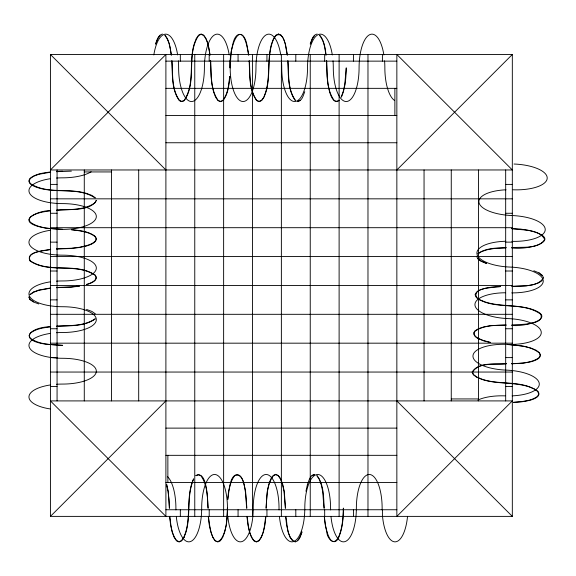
<?xml version="1.0" encoding="UTF-8"?>
<svg xmlns="http://www.w3.org/2000/svg" width="576" height="576" viewBox="0 0 576 576"><rect width="100%" height="100%" fill="white"/><g stroke="black" fill="none" stroke-linecap="round" stroke-linejoin="round"><path stroke-width="0.86" d="M96.48 200.362C89.899 212.162 67.543 208.62 56.549 210.362M511.69 247.673C521.921 246.578 538.589 249.574 544.702 239.378C538.949 228.578 521.928 230.508 511.553 228.578L520.279 229.018L528.386 230.299C566.129 239.234 529.776 250.596 511.697 247.903M62.654 345.276L62.633 345.262C51.703 344.642 39.456 344.83 30.218 338.119L29.11 335.671L30.247 333.238C36.007 328.702 43.625 327.73 50.695 326.858M230.018 67.831L231.322 50.962L232.855 43.978C235.49 31.111 244.123 31.126 246.751 43.978L248.774 55.037M280.757 54.943A33.682 12.888 -90 0 0 266.335 34.798A33.682 12.888 -90 0 0 255.96 67.838A33.682 12.888 -90 0 1 243.065 101.52A33.682 12.888 -90 0 1 230.177 67.838C228.542 45.878 242.345 12.182 248.544 55.08M227.311 508.154C228.751 536.508 213.163 561.931 208.534 516.866M227.542 508.169L226.246 525.031L224.698 532.044L222.689 537.415L220.334 540.821L217.8 541.987L215.208 540.842L212.825 537.415L210.809 532.022L209.268 525.038L208.303 516.895M265.982 508.154L267.278 491.292L268.812 484.301C270.266 480.73 271.267 475.236 275.803 474.336M266.213 508.169C266.796 497.239 266.63 484.992 273.334 475.754L275.796 474.631L278.237 475.776L280.512 479.095L282.492 484.409L284.026 491.371L285.314 508.169M475.164 294.746C475.891 299.318 481.342 300.528 484.848 302.112C502.92 308.455 524.534 302.58 540.706 314.23C545.35 325.411 517.946 324.202 512.201 324.958M229.694 76.536C228.665 84.643 228.139 93.586 222.898 100.253C221.148 101.714 219.737 101.592 218.045 100.253C210.06 88.949 211.601 73.937 210.658 60.847M229.925 76.572C228.895 84.744 228.341 93.758 223.049 100.49L220.486 101.671L217.922 100.512L215.554 97.114L213.53 91.721L211.982 84.708L211.018 76.572L210.427 60.876M227.635 499.428L228.607 491.292L230.148 484.301C232.776 471.442 241.416 471.449 244.037 484.308L245.578 491.292L246.874 508.154M227.873 499.464C228.895 491.364 229.428 482.422 234.662 475.747C246.384 470.275 245.894 502.69 246.643 508.169M265.651 516.866C264.535 524.93 264.197 534.06 258.854 540.583L256.385 541.706L253.973 540.554C248.659 534.024 248.314 524.916 247.205 516.866M265.882 516.895L264.917 525.031L263.369 532.044L261.36 537.415L259.006 540.814L256.414 542.002L253.879 540.842L251.496 537.422L249.487 532.051M305.942 491.292L307.483 484.301M155.527 43.949C156.974 40.392 157.946 35.021 162.425 34.013M155.736 44.086L157.73 38.75M273.737 38.75C266.4 55.512 271.058 74.39 266.09 91.692L264.074 97.085L261.72 100.49L259.128 101.678L256.586 100.512C248.508 89.165 250.034 74.052 249.091 60.876M310.205 43.949C311.753 40.406 312.581 34.963 317.11 34.006M310.414 44.093L312.408 38.75L314.734 35.395M304.754 91.721C303.228 95.306 302.335 100.663 297.828 101.671M193.507 478.886C185.321 497.383 191.959 518.746 183.823 537.25M193.687 479.081C186.35 495.835 191.009 514.721 186.034 532.022L184.018 537.415M341.215 96.934L343.21 91.591L344.743 84.636L346.248 67.853C346.039 77.731 345.37 87.89 341.417 97.085M307.49 484.272C309.038 480.73 309.895 475.178 314.474 474.343M301.824 531.914L299.844 537.228L297.54 540.562M302.04 532.044C300.593 535.615 299.614 540.994 295.114 542.002M338.501 537.257C342.439 528.113 343.087 517.997 343.318 508.154L343.534 508.176C343.325 518.062 342.655 528.221 338.702 537.408M95.026 318.83C84.067 326.542 69.314 325.303 56.52 326.138M475.15 294.775C476.33 290.311 481.759 289.541 485.388 288.23L492.43 286.963L500.602 286.308M472.19 372.031C478.678 361.483 495.914 364.73 506.362 363.593M472.478 372.125C478.778 361.778 495.994 364.932 506.369 363.823M543.218 278.021C537.3 287.64 521.899 285.386 511.949 286.315M157.716 38.772L160.042 35.424M273.722 38.779L276.048 35.424C285.163 30.73 285.905 50.083 287.215 55.08M183.838 537.228L181.512 540.583L179.129 541.699L176.638 540.562C171.425 533.88 170.892 524.959 169.862 516.866M184.003 537.444L181.663 540.821L179.129 541.987L176.537 540.842L174.154 537.415L172.145 532.051L170.604 525.038L169.632 516.895M338.515 537.228C329.371 552.535 324.396 522.31 324.547 516.866M338.688 537.437C335.052 546.746 327.082 538.891 326.822 532.03L325.282 525.038L324.31 516.902M311.998 475.754L314.467 474.624M50.422 516.384L50.422 54.49L512.323 54.49L512.323 516.384L50.422 516.384L165.895 400.91M396.85 169.963L512.323 54.49M300.233 100.253L297.763 101.376M195.847 475.51C208.044 469.75 207.439 503.208 208.202 508.154M195.991 475.747L198.382 474.624L200.873 475.769C207.554 485.014 207.389 497.239 207.972 508.169M33.358 292.111L38.772 290.074L50.652 287.957M29.981 294.451L33.379 292.09M30.197 294.61L33.581 292.27L38.894 290.29L50.695 288.187M95.292 318.938C84.19 326.822 69.451 325.498 56.549 326.369M477.922 253.613C486.065 247.795 496.872 248.018 506.448 247.666M478.145 253.778L481.586 251.59L486.943 249.818L493.978 248.544L505.591 247.903M542.239 280.591L538.754 282.816L533.282 284.623L526.241 285.898L511.956 286.546M278.518 34.013L275.926 35.158L273.542 38.578L271.526 43.97C266.551 61.279 271.217 80.165 263.873 96.926C262.706 99.655 259.524 103.046 256.687 100.231C248.738 88.92 250.265 73.937 249.329 60.847M338.954 100.224C337.277 101.758 335.606 101.527 334.066 100.274C326.066 88.97 327.614 73.951 326.664 60.847M339.012 100.519C333.634 104.443 330.61 95.35 329.537 91.699L327.996 84.715L327.024 76.572L326.434 60.876M86.393 284.422C89.849 283.522 99.115 280.217 95.033 275.234C75.73 262.274 49.255 274.01 29.988 260.935C25.135 251.172 45.842 250.632 50.652 249.286M86.522 284.63C90.202 283.565 99.252 280.512 95.314 275.141C76.061 261.994 49.522 273.802 30.218 260.777C25.445 251.532 45.634 250.783 50.695 249.516M50.652 171.95C43.546 172.908 35.712 173.693 29.981 178.438C25.87 183.73 35.179 186.977 38.779 187.963C57.082 193.601 78.444 186.912 95.054 197.921M50.695 172.181L38.887 174.283L33.574 176.263L30.226 178.589L29.102 181.058L30.24 183.463C46.858 194.443 68.206 187.769 86.501 193.399L91.894 195.415L95.314 197.798M50.652 210.614C38.952 210.312 15.66 220.176 38.779 226.634L45.77 228.168L62.633 229.471M50.695 210.845C43.618 211.723 35.978 212.688 30.226 217.253L29.102 219.643L30.24 222.134C39.485 228.809 51.718 228.65 62.647 229.234M79.452 285.948L71.345 286.913L56.52 287.474M79.51 286.171L71.374 287.143L56.549 287.705M50.645 326.628C28.03 327.521 18.914 340.481 45.756 344.174L62.633 345.478M500.623 286.538C495.266 287.878 472.01 286.776 476.503 297.295L479.743 299.722L484.949 301.896C500.321 306.922 516.96 304.351 532.325 309.384C559.454 318.938 520.992 327.665 511.344 325.188M513.59 402.242C521.726 401.53 530.683 401.342 537.552 396.36L538.762 394.02L537.718 391.486L534.478 389.059L529.272 386.885C513.9 381.859 497.254 384.43 481.882 379.397L476.575 377.179L473.263 374.688L472.19 372.11M513.619 402.473L521.784 401.818L528.826 400.55C532.382 399.744 541.958 396.77 537.998 391.392C521.813 379.627 500.112 385.517 481.982 379.181L476.748 376.985L473.508 374.551L472.486 372.046M56.52 171.461L62.633 171.23M56.549 171.691L71.374 171.137M56.52 210.132C69.343 209.246 84.01 210.607 95.054 202.774L96.178 200.39M56.52 248.803L71.345 248.242L79.452 247.277L86.414 245.743L91.706 243.77L95.054 241.445L96.178 238.975L95.033 236.563C88.358 231.35 79.43 230.825 71.338 229.795M56.549 249.034L71.374 248.472L79.51 247.507L86.494 245.966C90.014 245.03 99.468 241.69 95.314 236.47C88.589 231.149 79.56 230.594 71.374 229.565M165.895 61.135L396.85 61.135M165.895 88.344L396.85 88.344M165.895 115.553L396.85 115.553M165.895 142.754L396.85 142.754M84.276 171.936L111.485 171.936M50.422 184.399L57.067 184.399M505.678 184.399L512.323 184.399M50.422 198.835L512.323 198.835M50.422 213.271L57.067 213.271M505.678 213.271L512.323 213.271M50.422 227.7L512.323 227.7M50.422 242.136L57.067 242.136M505.678 242.136L512.323 242.136M50.422 256.572L512.323 256.572M50.422 271.008L57.067 271.008M505.678 271.008L512.323 271.008M50.422 285.437L512.323 285.437M50.422 299.873L57.067 299.873M505.678 299.873L512.323 299.873M50.422 314.309L512.323 314.309M50.422 328.745L57.067 328.745M505.678 328.745L512.323 328.745M50.422 343.174L512.323 343.174M50.422 357.61L57.067 357.61M505.678 357.61L512.323 357.61M50.422 372.046L512.323 372.046M50.422 386.482L57.067 386.482M505.678 386.482L512.323 386.482M451.26 398.938L478.469 398.938M165.895 428.119L396.85 428.119M165.895 455.328L396.85 455.328M165.895 482.537L396.85 482.537M165.895 509.746L396.85 509.746M506.102 324.95L490.946 325.598L483.905 326.873L478.44 328.68L474.948 330.898C471.845 333.662 475.373 337.356 478.03 338.515M506.11 325.188C495.706 325.346 484.142 325.015 475.178 331.063C472.277 333.799 475.596 337.09 478.26 338.364M511.589 363.6C520.877 363.298 531.115 363.182 539.035 357.725L540.252 355.378L539.201 352.85C530.222 345.816 517.997 345.506 507.096 344.506M511.61 363.83L523.274 363.175L530.316 361.908C533.93 361.058 543.355 358.193 539.482 352.75L536.155 350.244L530.842 348.026L523.922 346.219L507.118 344.275M38.758 303.962L33.394 301.961L29.952 299.556M490.363 342.338L483.466 340.538L478.231 338.342M490.291 342.562L483.365 340.754L478.058 338.537M86.501 309.413L91.894 311.429L95.27 313.769M533.837 270.749L539.122 272.959M486.461 263.261L481.205 261.065L477.943 258.61M486.31 263.462L481.025 261.252L477.742 258.782L476.64 256.183M281.009 35.15L283.406 38.585L285.422 43.978M278.496 33.998L281.03 35.165M275.782 474.329C280.296 475.337 281.182 480.715 282.708 484.308L284.249 491.292L285.545 508.154M295.135 541.699C286.582 537.768 287.59 524.822 285.876 516.866M33.545 301.759L30.24 299.47M539.15 272.974L542.455 275.465L543.521 278.05M538.934 273.139L542.174 275.566M164.894 35.424C169.301 40.946 170.338 48.262 171.209 55.08M165.895 169.963L50.422 54.49M396.85 400.91L512.323 516.384M29.966 299.585L28.8 297.043M285.646 516.895L286.61 525.038L288.151 532.03L290.182 537.444M319.723 35.186C324.302 40.687 325.166 48.197 326.117 55.037M319.572 35.417C324.079 40.824 324.943 48.276 325.886 55.08M295.394 100.274C287.395 88.97 288.943 73.944 287.993 60.847M295.236 100.498C287.186 89.136 288.706 74.045 287.762 60.876M165.046 35.179L167.4 38.585L169.409 43.949L171.439 55.037M317.009 475.517C323.942 484.697 323.51 497.225 324.216 508.154M316.858 475.74L319.176 479.095L321.163 484.409L322.69 491.35L323.986 508.169M290.167 537.422L292.522 540.821M29.095 296.978L30.254 299.498M208.08 43.956L206.071 38.585L203.717 35.179L201.154 33.998L198.583 35.158L196.207 38.585L194.191 43.978C188.546 62.273 195.242 83.642 184.226 100.253L181.757 101.376L179.352 100.231C171.403 88.92 172.93 73.937 171.986 60.847M285.415 43.956L287.446 55.037M208.08 43.978L210.103 55.037M249.48 532.03L247.939 525.038L246.974 516.895M166.702 484.301L168.242 491.292L169.538 508.154M166.478 484.387L168.012 491.35L168.977 499.464L169.301 508.169M209.88 55.08C208.93 48.276 208.073 40.831 203.566 35.424L201.096 34.301L198.684 35.446C185.71 54.749 197.482 81.259 184.356 100.512C182.592 102.017 180.979 101.909 179.222 100.49C171.18 89.136 172.692 74.045 171.756 60.876M505.678 169.963L505.678 400.91M478.469 169.963L478.469 400.91M451.26 169.963L451.26 400.91M424.051 169.963L424.051 400.91M394.877 88.344L394.877 115.553M382.414 54.49L382.414 61.135M382.414 509.746L382.414 516.384M367.978 54.49L367.978 516.384M353.542 54.49L353.542 61.135M353.542 509.746L353.542 516.384M339.113 54.49L339.113 516.384M324.677 54.49L324.677 61.135M324.677 509.746L324.677 516.384M310.241 54.49L310.241 516.384M295.805 54.49L295.805 61.135M295.805 509.746L295.805 516.384M281.369 54.49L281.369 516.384M266.94 54.49L266.94 61.135M266.94 509.746L266.94 516.384M252.504 54.49L252.504 516.384M238.068 54.49L238.068 61.135M238.068 509.746L238.068 516.384M223.632 54.49L223.632 516.384M209.203 54.49L209.203 61.135M209.203 509.746L209.203 516.384M194.767 54.49L194.767 516.384M180.331 54.49L180.331 61.135M180.331 509.746L180.331 516.384M167.868 455.328L167.868 482.537M138.694 169.963L138.694 400.91M111.485 169.963L111.485 400.91M84.276 169.963L84.276 400.91M57.067 169.963L57.067 400.91M506.03 189.799A33.682 12.888 2.2 0 0 479.03 202.73A33.682 12.888 2.2 0 0 512.057 215.546A33.682 12.888 2.2 0 1 545.227 229.55A33.682 12.888 2.2 0 1 511.942 241.337M512.15 395.863A33.682 12.888 2.2 0 0 539.15 382.932A33.682 12.888 2.2 0 0 506.117 370.109A33.682 12.888 2.2 0 1 472.954 356.105A33.682 12.888 2.2 0 1 506.232 344.318M477.842 400.068A33.682 12.888 2.2 0 1 505.13 395.87M514.037 164.023A33.682 12.888 2.2 0 1 547.2 178.2A33.682 12.888 2.2 0 1 513.05 189.785M505.793 241.265A33.682 12.888 2.2 0 0 476.978 253.908A33.682 12.888 2.2 0 0 510.077 267.07A33.682 12.888 2.2 0 1 543.233 280.735A33.682 12.888 2.2 0 1 511.726 292.889M511.51 344.412A33.682 12.888 2.2 0 0 541.224 331.92A33.682 12.888 2.2 0 0 508.097 318.593A33.682 12.888 2.2 0 1 474.955 305.093A33.682 12.888 2.2 0 1 505.57 292.766M50.573 178.682A33.682 12.888 0 0 0 29.52 193.068A33.682 12.888 0 0 0 62.64 203.609A33.682 12.888 0 0 1 96.322 216.497A33.682 12.888 0 0 1 62.64 229.392A33.682 12.888 0 0 0 56.491 229.608M56.491 178.049A33.682 12.888 0 0 1 62.64 177.833A33.682 12.888 0 0 0 91.166 171.792M50.573 408.996A33.682 12.888 0 0 1 28.958 396.958A33.682 12.888 0 0 1 50.573 384.926M56.491 384.286A33.682 12.888 0 0 1 62.64 384.07A33.682 12.888 0 0 0 96.322 371.182A33.682 12.888 0 0 0 62.64 358.286A33.682 12.888 0 0 1 29.52 347.746A33.682 12.888 0 0 1 50.573 333.367M56.491 332.726A33.682 12.888 0 0 1 62.64 332.51A33.682 12.888 0 0 0 96.322 319.622A33.682 12.888 0 0 0 62.64 306.727A33.682 12.888 0 0 1 29.52 296.186A33.682 12.888 0 0 1 50.573 281.808M50.573 230.249A33.682 12.888 0 0 0 29.52 244.627A33.682 12.888 0 0 0 62.64 255.168A33.682 12.888 0 0 1 96.322 268.063A33.682 12.888 0 0 1 62.64 280.951A33.682 12.888 0 0 0 56.491 281.167M383.875 54.943A33.682 12.888 -90 0 0 369.454 34.798A33.682 12.888 -90 0 0 359.078 67.838A33.682 12.888 -90 0 1 346.183 101.52A33.682 12.888 -90 0 1 333.295 67.838A33.682 12.888 -90 0 0 333.014 60.826M384.574 60.826A33.682 12.888 -90 0 1 384.854 67.838A33.682 12.888 -90 0 0 394.409 100.375M229.198 54.943A33.682 12.888 -90 0 0 214.776 34.798A33.682 12.888 -90 0 0 204.401 67.838A33.682 12.888 -90 0 1 191.506 101.52A33.682 12.888 -90 0 1 178.618 67.838A33.682 12.888 -90 0 0 178.337 60.826M229.896 60.826A33.682 12.888 -90 0 1 230.177 67.838M153.821 54.943A33.682 12.888 -90 0 1 165.73 34.157A33.682 12.888 -90 0 1 177.638 54.943M332.316 54.943A33.682 12.888 -90 0 0 317.894 34.798A33.682 12.888 -90 0 0 307.519 67.838A33.682 12.888 90 0 1 294.624 101.52A33.682 12.888 90 0 1 281.736 67.838A33.682 12.888 -90 0 0 281.455 60.826M176.342 516.881A33.682 12.888 -90 0 0 190.476 541.555A33.682 12.888 -90 0 0 201.686 508.162A33.682 12.888 -90 0 1 214.574 474.48A33.682 12.888 -90 0 1 227.462 508.162A33.682 12.888 -90 0 0 227.484 509.918M175.925 509.918A33.682 12.888 -90 0 1 175.903 508.162A33.682 12.888 -90 0 0 167.422 476.51M407.484 516.881A33.682 12.888 -90 0 1 395.035 541.843A33.682 12.888 -90 0 1 382.579 516.881M382.162 509.918A33.682 12.888 -90 0 1 382.14 508.162A33.682 12.888 -90 0 0 369.252 474.48A33.682 12.888 -90 0 0 356.364 508.162A33.682 12.888 -90 0 1 345.154 541.555A33.682 12.888 -90 0 1 331.02 516.881M330.602 509.918A33.682 12.888 -90 0 1 330.581 508.162A33.682 12.888 -90 0 0 317.693 474.48A33.682 12.888 -90 0 0 304.805 508.162A33.682 12.888 90 0 1 293.594 541.555A33.682 12.888 90 0 1 279.461 516.881M227.902 516.881A33.682 12.888 -90 0 0 242.035 541.555A33.682 12.888 -90 0 0 253.246 508.162A33.682 12.888 -90 0 1 266.134 474.48A33.682 12.888 -90 0 1 279.022 508.162A33.682 12.888 90 0 0 279.043 509.918M108.108 112.226L50.422 169.963L512.323 169.963L396.85 54.49L396.85 516.384L512.323 400.91L50.422 400.91L165.895 516.384L165.895 54.49L108.108 112.226"/></g></svg>
